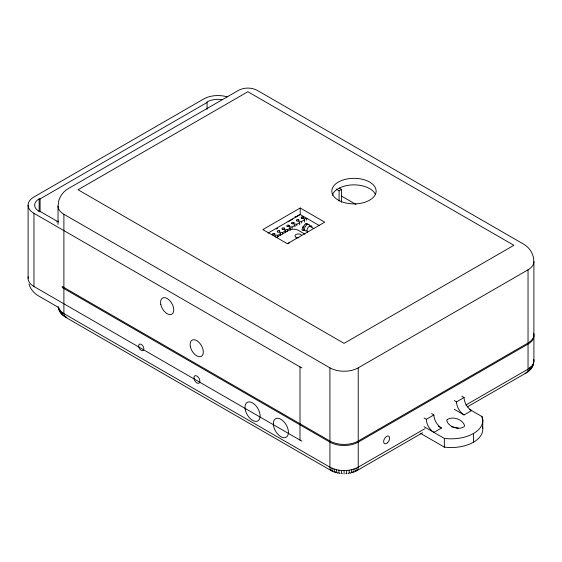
<?xml version="1.0" encoding="UTF-8"?>
<svg xmlns="http://www.w3.org/2000/svg" width="562" height="562" viewBox="0 0 562 562"><rect width="100%" height="100%" fill="white"/><g stroke="black" fill="none" stroke-linecap="round" stroke-linejoin="round"><path stroke-width="0.84" d="M268.081 233.082L300.213 214.529L300.213 207.996L324.738 222.159L287.379 243.725L262.854 229.563L300.213 207.996M531.617 367.696A8.016 6.322 24.9 0 0 533.226 363.965L533.9 360.973L533.9 335.914M58.371 202.46C59.446 196.721 63.12 191.6 68.171 188.677L237.712 90.798C243.859 87.18 251.846 87.18 257.993 90.798L523.756 244.238C529.221 247.399 533.162 253.181 533.731 259.511M529.474 369.887A8.016 6.042 35.7 0 0 532.383 365.391L533.219 363.958M532.376 365.391L528.041 369.143L465.877 405.026M58.3 221.92L40.092 211.41L39.15 211.41A15.343 8.859 0 0 1 39.15 198.885L40.092 198.885L207.076 102.481M56.79 221.927L58.308 221.049M336.139 189.064L339.104 190.778L341.506 189.394L341.506 202.257M300.094 214.417L295.731 216.932L295.022 216.525M288.137 221.702L292.851 218.976M276.153 229.057L277.663 228.186M275.232 236.778L275.794 236.447A1.335 0.773 0 0 1 275.78 235.352A1.335 0.773 0 0 1 277.663 235.352L280.586 233.687A1.335 0.773 0 0 1 280.571 232.584A1.335 0.773 0 0 1 282.454 232.584L285.384 230.919A1.335 0.773 0 0 1 285.363 229.816A1.335 0.773 0 0 1 287.252 229.816L290.175 228.151A1.335 0.773 0 0 1 290.154 227.048A1.335 0.773 0 0 1 292.043 227.048L294.966 225.383A1.335 0.773 0 0 1 294.945 224.28A1.335 0.773 0 0 1 296.834 224.28L299.743 222.608A1.335 0.773 0 0 1 299.743 221.519A1.335 0.773 0 0 1 301.625 221.519L304.534 219.84A1.335 0.773 0 0 1 304.534 218.751A1.335 0.773 0 0 1 306.416 218.751L307.007 218.435M276.097 237.649L288.756 230.343A6.779 3.913 0 0 1 298.345 230.343L304.976 234.171M58.715 203.1A20.014 11.556 0 0 0 63.892 214.263L329.929 367.85A20.014 11.556 0 0 0 358.226 367.85L528.041 269.816A20.014 11.556 0 0 0 533.731 260.136M62.164 286.304A20.014 11.556 0 0 0 63.892 287.442L329.929 441.037A20.014 11.556 0 0 0 358.226 441.037L528.041 342.996A20.014 11.556 0 0 0 533.731 333.322M62.164 287.393A20.014 11.556 0 0 0 63.892 288.531L329.929 442.125A20.014 11.556 0 0 0 358.226 442.125L528.041 344.084A20.014 11.556 0 0 0 533.731 334.411M426.333 419.294L433.885 414.939A10.671 6.161 60 0 0 441.43 428.012L433.885 432.368A10.671 6.161 60 0 1 426.333 419.294L424.071 417.988M454.258 400.558L456.527 401.865L464.072 397.51A10.671 6.161 60 0 0 471.616 410.583L464.072 414.939L454.258 409.269M424.942 428.666L358.226 467.177C349.585 471.722 338.577 471.722 329.929 467.177L63.892 313.589L60.71 311.193L58.202 306.922A8.016 6.484 -12.8 0 0 59.27 310.112M356.624 470.816L422.54 432.761M467.233 406.951L526.327 372.838M451.497 426.741L458.276 428.118M294.945 225.369L294.966 226.837M290.154 228.137L290.175 230.329M285.363 230.905L285.384 232.366M280.571 233.673L280.586 235.134M339.279 188.108L341.506 189.394M341.605 196.145L355.95 204.428M300.213 214.529L319.539 225.685M305.644 223.859L307.119 224.709M309.571 226.121L313.982 228.671M461.809 396.203L464.072 397.51M469.354 409.269L482.091 416.625L482.091 418.367M431.623 413.632L433.885 414.939M438.409 426.263L441.43 428.012M424.071 426.698L444.352 438.409A31.725 18.314 0 0 0 482.091 416.625M420.292 433.232L444.352 447.127A31.725 18.314 0 0 0 482.54 426.846M227.16 96.861A20.014 11.556 0 0 0 203.774 98.94L33.959 196.981A20.014 11.556 0 0 0 33.959 213.321L299.996 366.909A20.014 11.556 0 0 0 301.963 367.906M28.269 276.82A20.014 11.556 0 0 0 33.959 286.501L299.996 440.095A20.014 11.556 0 0 0 301.963 441.093M58.743 307.576L38.244 295.738C33.818 293.16 30.404 288.931 28.95 284.014M65.606 317.284L331.531 470.816M301.625 221.519L301.646 222.981M292.043 227.048L292.057 228.516M287.252 229.816L287.266 231.277M282.454 232.584L282.475 234.045M533.9 261.646L533.9 334.826M528.041 269.816L528.041 342.996M528.041 344.084L528.041 369.143A8.008 4.77 58.3 0 1 525.119 373.217M482.779 419.645L482.779 428.363M473.52 433.464L473.52 442.182M444.352 438.409L444.352 447.127M358.226 367.85L358.226 441.037M358.226 442.125L358.226 467.177A8.008 4.468 61.6 0 1 355.493 471.153M344.077 470.563L344.077 473.935M339.104 190.778L339.104 201.063M329.929 367.85L329.929 441.037M329.929 442.125L329.929 467.177A8.008 4.468 -61.6 0 0 332.662 471.153M306.416 218.751L306.438 220.213M304.534 219.84L304.548 222.025M303.403 217.009L303.403 218.456M299.996 366.909L299.996 440.095M299.743 222.608L299.757 224.793M298.605 219.77L298.605 221.224M296.834 224.28L296.855 225.748M293.814 222.538L293.814 223.992M289.023 225.306L289.023 226.76M284.232 228.074L284.232 229.528M279.44 230.842L279.44 232.296M274.642 233.609L274.642 235.057M207.076 109.358L207.076 101.933A15.343 8.859 0 0 1 221.892 99.643M63.892 214.263L63.892 287.442M63.892 288.531L63.892 313.589A8.008 4.77 -58.3 0 0 66.815 317.663M58.034 206.092L58.034 224.386M40.092 198.885L40.092 211.783M39.15 198.885L39.15 211.783M33.959 213.321L33.959 286.501M28.1 205.151L28.1 278.33M304.4 230.216A1.468 0.85 0 0 1 302.194 230.139A1.468 0.85 0 0 1 302.63 228.889M301.281 218.358A1.363 0.787 0 0 1 302.454 217.965A1.363 0.787 0 0 1 303.635 218.358M332.887 194.15A4.981 2.88 60 0 1 332.325 195.267M287.407 243.69A13.34 7.699 -60 0 1 289.753 242.721M295.984 238A3.337 1.925 0 0 1 298.45 237.438M298.893 237.775A3.337 1.925 0 0 1 295.043 236.159A3.337 1.925 0 0 1 297.902 233.968A3.337 1.925 0 0 1 301.654 235.647M304.218 226.296A1.068 0.618 -60 0 1 304.323 226.072M303.234 227.835A1.068 0.618 0 0 1 302.356 227.427A1.068 0.618 0 0 1 302.609 226.788M304.288 230.069A3.604 2.079 -60 0 1 304.161 225.271A3.604 2.079 -60 0 1 308.124 224.681M306.747 230.792A3.632 2.093 -60 0 1 304.548 229.078A3.632 2.093 -60 0 1 306.838 224.863A3.632 2.093 -60 0 1 309.613 225.517M307.695 232.169A3.632 2.093 -60 0 1 308.348 227.16A3.632 2.093 -60 0 1 312.065 226.929M529.769 368.005A8.016 5.191 53 0 1 526.58 372.255M533.661 360.319A8.016 6.484 -12.8 0 0 533.731 359.462L533.9 360.973A8.016 6.54 0 0 1 533.626 362.666M533.731 362.476A8.016 6.484 12.8 0 1 532.088 366.333M531.223 366.747A8.016 5.669 45 0 1 528.498 371.025M66.098 316.743A8.016 5.191 -53 0 1 65.347 316.701M64.658 316.532A8.016 5.191 -53 0 1 62.164 312.451M64.187 315.696A8.016 5.669 -45 0 1 60.71 311.193M62.452 314.327A8.016 6.042 -35.7 0 1 59.551 309.838M60.984 312.676A8.016 6.322 -24.9 0 1 58.708 308.405M335.514 471.764A8.016 3.983 -66.1 0 1 331.889 468.181M356.266 468.181A8.016 3.983 66.1 0 1 352.641 471.764M354.088 469.017A8.016 3.274 71.6 0 1 351.11 472.354M351.742 469.684A8.016 2.501 76.6 0 1 349.459 472.825M349.262 470.176A8.016 1.693 81.2 0 1 347.976 473.443M346.691 470.464A8.016 0.857 85.7 0 1 345.911 473.373M342.244 473.373A8.016 0.857 -85.7 0 1 341.464 470.464M340.179 473.443A8.016 1.693 -81.2 0 1 338.9 470.176M338.696 472.825A8.016 2.501 -76.6 0 1 336.42 469.684M337.045 472.354A8.016 3.274 -71.6 0 1 334.067 469.017M58.638 307.92A8.016 6.54 0 0 1 58.3 307.105M464.072 414.939A10.671 6.161 60 0 1 456.527 401.865M332.479 194.585A22.15 12.785 0 0 1 353.54 184.863A22.15 12.785 0 0 1 375.254 194.087M447.162 419.659L446.783 420.748C448.694 427.085 458.796 430.464 464.184 426.663L464.57 425.575C462.659 419.238 452.558 415.859 447.162 419.659M78.504 189.478L78.041 189.752L344.077 343.347L513.886 245.306L247.877 91.732L78.504 189.478M277.684 235.359L277.663 236.806L277.684 235.359M160.76 304.26A9.336 5.395 60 0 0 171.747 314.263A9.336 5.395 60 0 0 168.993 299.855A9.336 5.395 60 0 0 160.76 304.26M301.787 218.218A1.335 0.773 0 0 0 303.789 217.55A1.335 0.773 0 0 0 301.787 216.883A1.335 0.773 0 0 0 301.787 218.218M296.996 220.985A1.335 0.773 0 0 0 298.998 220.318A1.335 0.773 0 0 0 296.996 219.651A1.335 0.773 0 0 0 296.996 220.985M291.98 223.662A1.335 0.773 0 0 0 294.179 223.24A1.335 0.773 0 0 0 292.458 222.355A1.335 0.773 0 0 0 291.98 223.662M287.189 226.423A1.335 0.773 0 0 0 289.388 226.008A1.335 0.773 0 0 0 287.66 225.116A1.335 0.773 0 0 0 287.189 226.423M282.398 229.191A1.335 0.773 0 0 0 284.59 228.776A1.335 0.773 0 0 0 282.869 227.884A1.335 0.773 0 0 0 282.398 229.191M277.607 231.958A1.335 0.773 0 0 0 279.799 231.544A1.335 0.773 0 0 0 278.078 230.652A1.335 0.773 0 0 0 277.607 231.958M273.034 234.818A1.335 0.773 0 0 0 275.036 234.15A1.335 0.773 0 0 0 273.034 233.483A1.335 0.773 0 0 0 273.034 234.818M245.194 409.192A10.671 6.161 60 0 0 257.628 421.029A10.671 6.161 60 0 0 254.909 404.696A10.671 6.161 60 0 0 245.194 409.192M193.946 378.254A4.236 2.445 60 0 0 198.744 383.291A4.236 2.445 60 0 0 198.042 376.947A4.236 2.445 60 0 0 193.946 378.254M387.33 442.877A4.271 2.466 -60 0 0 388.827 436.231A4.271 2.466 -60 0 0 383.741 440.559A4.271 2.466 -60 0 0 387.33 442.877M273.336 423.867A10.671 6.161 60 0 0 284.836 437.686A10.671 6.161 60 0 0 284.463 422.378A10.671 6.161 60 0 0 273.336 423.867M138.737 346.635A3.667 2.122 60 0 0 143.057 350.562A3.667 2.122 60 0 0 141.961 344.892A3.667 2.122 60 0 0 138.737 346.635M338.64 200.332A22.15 12.785 0 0 0 375.486 194.171A22.15 12.785 0 0 0 347.822 178.828A22.15 12.785 0 0 0 338.64 200.332M190.314 346.361A9.336 5.395 60 0 0 201.301 356.364A9.336 5.395 60 0 0 198.548 341.956A9.336 5.395 60 0 0 190.314 346.361"/></g></svg>
